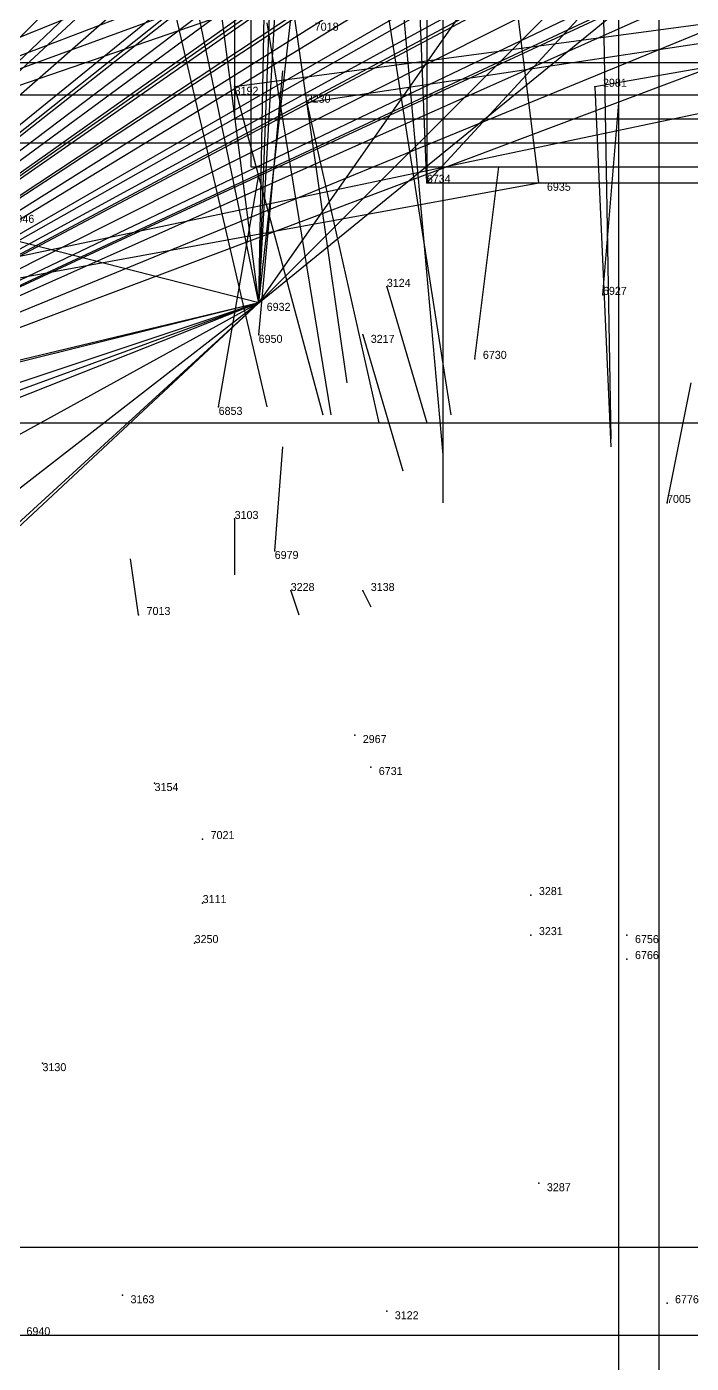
# Model space of a CAD drawing. Extents: x -0.07 to 1.1, y -0.07 to 1.1.
# Drawn here: x 0.1 to 0.183, y 0.8145 to 0.9815 of the extents above; entities that cross this region are included whole.
import ezdxf

# ---------------------------------------------------------------- set-up
doc = ezdxf.new("R2010")
doc.units = 0
for name, color, linetype in [('Clients', 3, 'CONTINUOUS'), ('Facilities', 3, 'CONTINUOUS'), ('Facilities_lines', 3, 'CONTINUOUS'), ('Min_max_boxes', 1, 'CONTINUOUS'), ('Normals', 1, 'CONTINUOUS'), ('Source_points', 5, 'CONTINUOUS'), ('Text', 3, 'CONTINUOUS')]:
    doc.layers.add(name, color=color, linetype=linetype)

msp = doc.modelspace()

# ---------------------------------------------------------------- linework, layer by layer
at = {"layer": 'Clients', "color": 5}
for p in [(0.126, 0.974), (0.171, 0.974), (0.135, 0.972), (0.15, 0.962, 1), (0.164, 0.962, 1)]:
    msp.add_point(p, dxfattribs=at)
at = {"layer": 'Facilities', "color": 3}
for p in [(0.145, 0.949), (0.129, 0.947, 1), (0.172, 0.948, 1), (0.129, 0.943, 1), (0.142, 0.943), (0.156, 0.94, 1), (0.124, 0.934, 1), (0.18, 0.922, 1), (0.126, 0.92), (0.131, 0.916, 1), (0.133, 0.911), (0.142, 0.911), (0.114, 0.908, 1), (0.141, 0.893), (0.143, 0.889, 1), (0.116, 0.887), (0.122, 0.88, 1), (0.122, 0.872), (0.163, 0.873), (0.121, 0.867), (0.163, 0.868), (0.175, 0.868, 1), (0.175, 0.865, 1), (0.102, 0.852), (0.164, 0.837), (0.112, 0.823), (0.18, 0.822, 1), (0.145, 0.821)]:
    msp.add_point(p, dxfattribs=at)
at = {"layer": 'Facilities_lines', "color": 3}
for p, q in [((0, 0.94, 0.318), (0.164, 1, 0.318)), ((0, 0.94, 0.318), (0.174, 1, 0.302)), ((0, 0.94, 0.318), (0.157, 1, 0.291)), ((0, 0.94, 0.318), (0.148, 1, 0.342)), ((0.041, 0.922), (0.184, 1, 0.004)), ((0.041, 0.922), (0.165, 1, 0.223)), ((0.041, 0.922), (0.137, 1, 0.121)), ((0.041, 0.922), (0.179, 1, 0.201)), ((0.041, 0.922), (0.196, 1, 0.222)), ((0.041, 0.922), (0.14, 1, 0.209)), ((0.041, 0.922), (0.209, 1, 0.022)), ((0.041, 0.922), (0.169, 1, 0.233)), ((0.041, 0.922), (0.14, 1, 0.043)), ((0.041, 0.922), (0.152, 1, 0.181)), ((0.041, 0.922), (0.176, 1, 0.235)), ((0.041, 0.922), (0.165, 1, 0.205)), ((0.041, 0.922), (0.147, 1, 0.131)), ((0.041, 0.922), (0.187, 1, 0.177)), ((0.041, 0.922), (0.139, 1, 0.208)), ((0.041, 0.922), (0.216, 1, 0.136)), ((0.041, 0.922), (0.231, 1, 0.01)), ((0.041, 0.922), (0.248, 1, 0.006)), ((0.041, 0.922), (0.188, 1, 0.163)), ((0.041, 0.922), (0.165, 1, 0.245)), ((0.041, 0.922), (0.204, 1, 0.178)), ((0.041, 0.922), (0.208, 1, 0.154)), ((0.041, 0.922), (0.119, 1, 0.023)), ((0.041, 0.922), (0.169, 1, 0.016)), ((0.041, 0.922), (0.151, 1, 0.034)), ((0.041, 0.922), (0.196, 1, 0.178)), ((0.041, 0.922), (0.159, 1, 0.131)), ((0.041, 0.922), (0.139, 1, 0.264)), ((0.041, 0.922), (0.123, 1, 0.267)), ((0.041, 0.922), (0.125, 1, 0.283)), ((0.041, 0.922), (0.13, 1, 0.261)), ((0.041, 0.922), (0.153, 1, 0.262)), ((0.041, 0.922), (0.144, 1, 0.288)), ((0.041, 0.922), (0.16, 1, 0.258)), ((0.129, 0.947, 1), (0.118, 1, 0.819)), ((0.321, 1, 0.02), (0.126, 0.974)), ((0.129, 0.947, 1), (0.135, 1, 0.792)), ((0.129, 0.947, 1), (0.182, 1, 0.867)), ((0.129, 0.947, 1), (0.194, 1, 0.844)), ((0.129, 0.947, 1), (0.13, 1, 0.876)), ((0.129, 0.947, 1), (0.132, 1, 0.772)), ((0.129, 0.947, 1), (0.135, 1, 0.846)), ((0.129, 0.947, 1), (0.131, 1, 0.802)), ((0.129, 0.947, 1), (0.166, 1, 0.885)), ((0.321, 1, 0.02), (0.135, 0.972)), ((0.185, 1, 0.898), (0.15, 0.962, 1)), ((0.321, 1, 0.02), (0.171, 0.974)), ((0.129, 0.947, 1), (0, 0.98, 0.984)), ((0, 0.932, 0.966), (0.214, 0.977, 1)), ((0, 0.932, 0.966), (0.164, 0.962, 1)), ((0.129, 0.947, 1), (0, 0.896, 0.988)), ((0.129, 0.947, 1), (0, 0.915, 0.838)), ((0.129, 0.947, 1), (0, 0.876, 0.979)), ((0.129, 0.947, 1), (0, 0.9, 0.993)), ((0.129, 0.947, 1), (0, 0.915, 0.81)), ((0.129, 0.947, 1), (0, 0.829, 0.999)), ((0.129, 0.947, 1), (0, 0.904, 0.869)), ((0.129, 0.947, 1), (0, 0.847, 0.977)), ((0.129, 0.947, 1), (0, 0.916, 0.87)), ((0.129, 0.947, 1), (0.008, 0.834, 1))]:
    msp.add_line(p, q, dxfattribs=at)
at = {"layer": 'Min_max_boxes', "color": 1}
for p, q in [((0.126, 1), (0.126, 0.97)), ((0.126, 1, 0.02), (0.126, 0.97, 0.02)), ((0.128, 1), (0.128, 0.964)), ((0.128, 1, 0.307), (0.128, 0.964, 0.307)), ((0.15, 1, 0.898), (0.15, 0.962, 0.898)), ((0.15, 1, 1), (0.15, 0.962, 1)), ((0.174, 0.79, 0.291), (0.174, 1, 0.291)), ((0.174, 0.79, 0.459), (0.174, 1, 0.459)), ((0.179, 0.774, 0.456), (0.179, 1, 0.456)), ((0.179, 0.774, 0.51), (0.179, 1, 0.51)), ((0.214, 0.977, 0.966), (0, 0.977, 0.966)), ((0.214, 0.977, 1), (0, 0.977, 1)), ((0, 0.973, 0.366), (0.21, 0.973, 0.366)), ((0, 0.973, 0.38), (0.21, 0.973, 0.38)), ((0.126, 0.97), (0.428, 0.97)), ((0.126, 0.97, 0.02), (0.428, 0.97, 0.02)), ((0.126, 0.97), (0.126, 0.97, 0.02)), ((0, 0.967, 0.321), (0.221, 0.967, 0.321)), ((0, 0.967, 0.333), (0.221, 0.967, 0.333)), ((0.128, 0.964), (0.423, 0.964)), ((0.128, 0.964, 0.307), (0.423, 0.964, 0.307)), ((0.128, 0.964), (0.128, 0.964, 0.307)), ((0.15, 0.962, 0.898), (0.185, 0.962, 0.898)), ((0.15, 0.962, 1), (0.185, 0.962, 1)), ((0.15, 0.962, 0.898), (0.15, 0.962, 1)), ((0, 0.932, 0.966), (0.214, 0.932, 0.966)), ((0, 0.932, 1), (0.214, 0.932, 1)), ((0, 0.829, 0.772), (0.194, 0.829, 0.772)), ((0, 0.829, 1), (0.194, 0.829, 1)), ((0, 0.818, 0.462), (0.255, 0.818, 0.462)), ((0, 0.818, 0.627), (0.255, 0.818, 0.627))]:
    msp.add_line(p, q, dxfattribs=at)
at = {"layer": 'Normals', "color": 1}
for p, q in [((0.15, 0.962, 1), (0.148, 1.012, 1.087)), ((0.164, 0.962, 1), (0.158, 1.01, 1.087)), ((0.152, 0.991), (0.152, 0.922, 0.073)), ((0.117, 0.99), (0.13, 0.934, 0.082)), ((0.172, 0.987), (0.173, 0.93, 0.082)), ((0.129, 0.947, 1), (0.124, 0.986, 1.092)), ((0.133, 0.986), (0.14, 0.937, 0.087)), ((0.145, 0.984), (0.153, 0.933, 0.086)), ((0.147, 0.984), (0.152, 0.928, 0.082)), ((0.13, 0.982), (0.138, 0.933, 0.087)), ((0.129, 0.943, 1), (0.132, 0.976, 1.094)), ((0.126, 0.974), (0.137, 0.933, 0.09)), ((0.171, 0.974), (0.173, 0.929, 0.089)), ((0.135, 0.972), (0.144, 0.932, 0.091)), ((0.172, 0.948, 1), (0.174, 0.972, 1.097)), ((0.156, 0.94, 1), (0.159, 0.964, 1.097)), ((0.124, 0.934, 1), (0.129, 0.963, 1.095)), ((0.145, 0.949), (0.15, 0.932, 0.098)), ((0.142, 0.943), (0.147, 0.926, 0.098)), ((0.18, 0.922, 1), (0.183, 0.937, 1.099)), ((0.131, 0.916, 1), (0.132, 0.929, 1.099)), ((0.126, 0.92), (0.126, 0.913, 0.1)), ((0.114, 0.908, 1), (0.113, 0.915, 1.1)), ((0.133, 0.911), (0.134, 0.908, 0.1)), ((0.142, 0.911), (0.143, 0.909, 0.1)), ((0.141, 0.893), (0.141, 0.893, 0.1)), ((0.143, 0.889, 1), (0.143, 0.889, 1.1)), ((0.116, 0.887), (0.116, 0.887, 0.1)), ((0.122, 0.88, 1), (0.122, 0.88, 1.1)), ((0.122, 0.872), (0.122, 0.872, 0.1)), ((0.163, 0.873), (0.163, 0.873, 0.1)), ((0.121, 0.867), (0.121, 0.867, 0.1)), ((0.163, 0.868), (0.163, 0.868, 0.1)), ((0.175, 0.868, 1), (0.175, 0.868, 1.1)), ((0.175, 0.865, 1), (0.175, 0.865, 1.1)), ((0.102, 0.852), (0.102, 0.852, 0.1)), ((0.164, 0.837), (0.164, 0.837, 0.1)), ((0.112, 0.823), (0.112, 0.823, 0.1)), ((0.18, 0.822, 1), (0.18, 0.822, 1.1)), ((0.145, 0.821), (0.145, 0.821, 0.1))]:
    msp.add_line(p, q, dxfattribs=at)
at = {"layer": 'Source_points', "color": 5}
for p in [(0.126, 0.974), (0.171, 0.974), (0.135, 0.972), (0.15, 0.962, 1), (0.164, 0.962, 1), (0.145, 0.949), (0.129, 0.947, 1), (0.172, 0.948, 1), (0.129, 0.943, 1), (0.142, 0.943), (0.156, 0.94, 1), (0.124, 0.934, 1), (0.18, 0.922, 1), (0.126, 0.92), (0.131, 0.916, 1), (0.133, 0.911), (0.142, 0.911), (0.114, 0.908, 1), (0.141, 0.893), (0.143, 0.889, 1), (0.116, 0.887), (0.122, 0.88, 1), (0.122, 0.872), (0.163, 0.873), (0.121, 0.867), (0.163, 0.868), (0.175, 0.868, 1), (0.175, 0.865, 1), (0.102, 0.852), (0.164, 0.837), (0.112, 0.823), (0.18, 0.822, 1), (0.145, 0.821)]:
    msp.add_point(p, dxfattribs=at)

# ---------------------------------------------------------------- texts
at = {"layer": 'Text', "color": 3}
for s, p in [('7018', (0.136, 0.981, 1)), ('3192', (0.126, 0.973)), ('2981', (0.172, 0.974)), ('3230', (0.135, 0.972)), ('6734', (0.15, 0.962, 1)), ('6935', (0.165, 0.961, 1)), ('6946', (0.098, 0.957, 1)), ('3124', (0.145, 0.949)), ('6927', (0.172, 0.948, 1)), ('6932', (0.13, 0.946, 1)), ('6950', (0.129, 0.942, 1)), ('3217', (0.143, 0.942)), ('6730', (0.157, 0.94, 1)), ('6853', (0.124, 0.933, 1)), ('7005', (0.18, 0.922, 1)), ('3103', (0.126, 0.92)), ('6979', (0.131, 0.915, 1)), ('3228', (0.133, 0.911)), ('3138', (0.143, 0.911)), ('7013', (0.115, 0.908, 1)), ('2967', (0.142, 0.892)), ('6731', (0.144, 0.888, 1)), ('3154', (0.116, 0.886)), ('7021', (0.123, 0.88, 1)), ('3281', (0.164, 0.873)), ('3111', (0.122, 0.872)), ('3231', (0.164, 0.868)), ('3250', (0.121, 0.867)), ('6756', (0.176, 0.867, 1)), ('6766', (0.176, 0.865, 1)), ('3130', (0.102, 0.851)), ('3287', (0.165, 0.836)), ('3163', (0.113, 0.822)), ('6776', (0.181, 0.822, 1)), ('3122', (0.146, 0.82)), ('6940', (0.1, 0.818, 1))]:
    msp.add_text(s, height=0.001, dxfattribs=at).set_placement(p)

doc.saveas('drawing.dxf')
